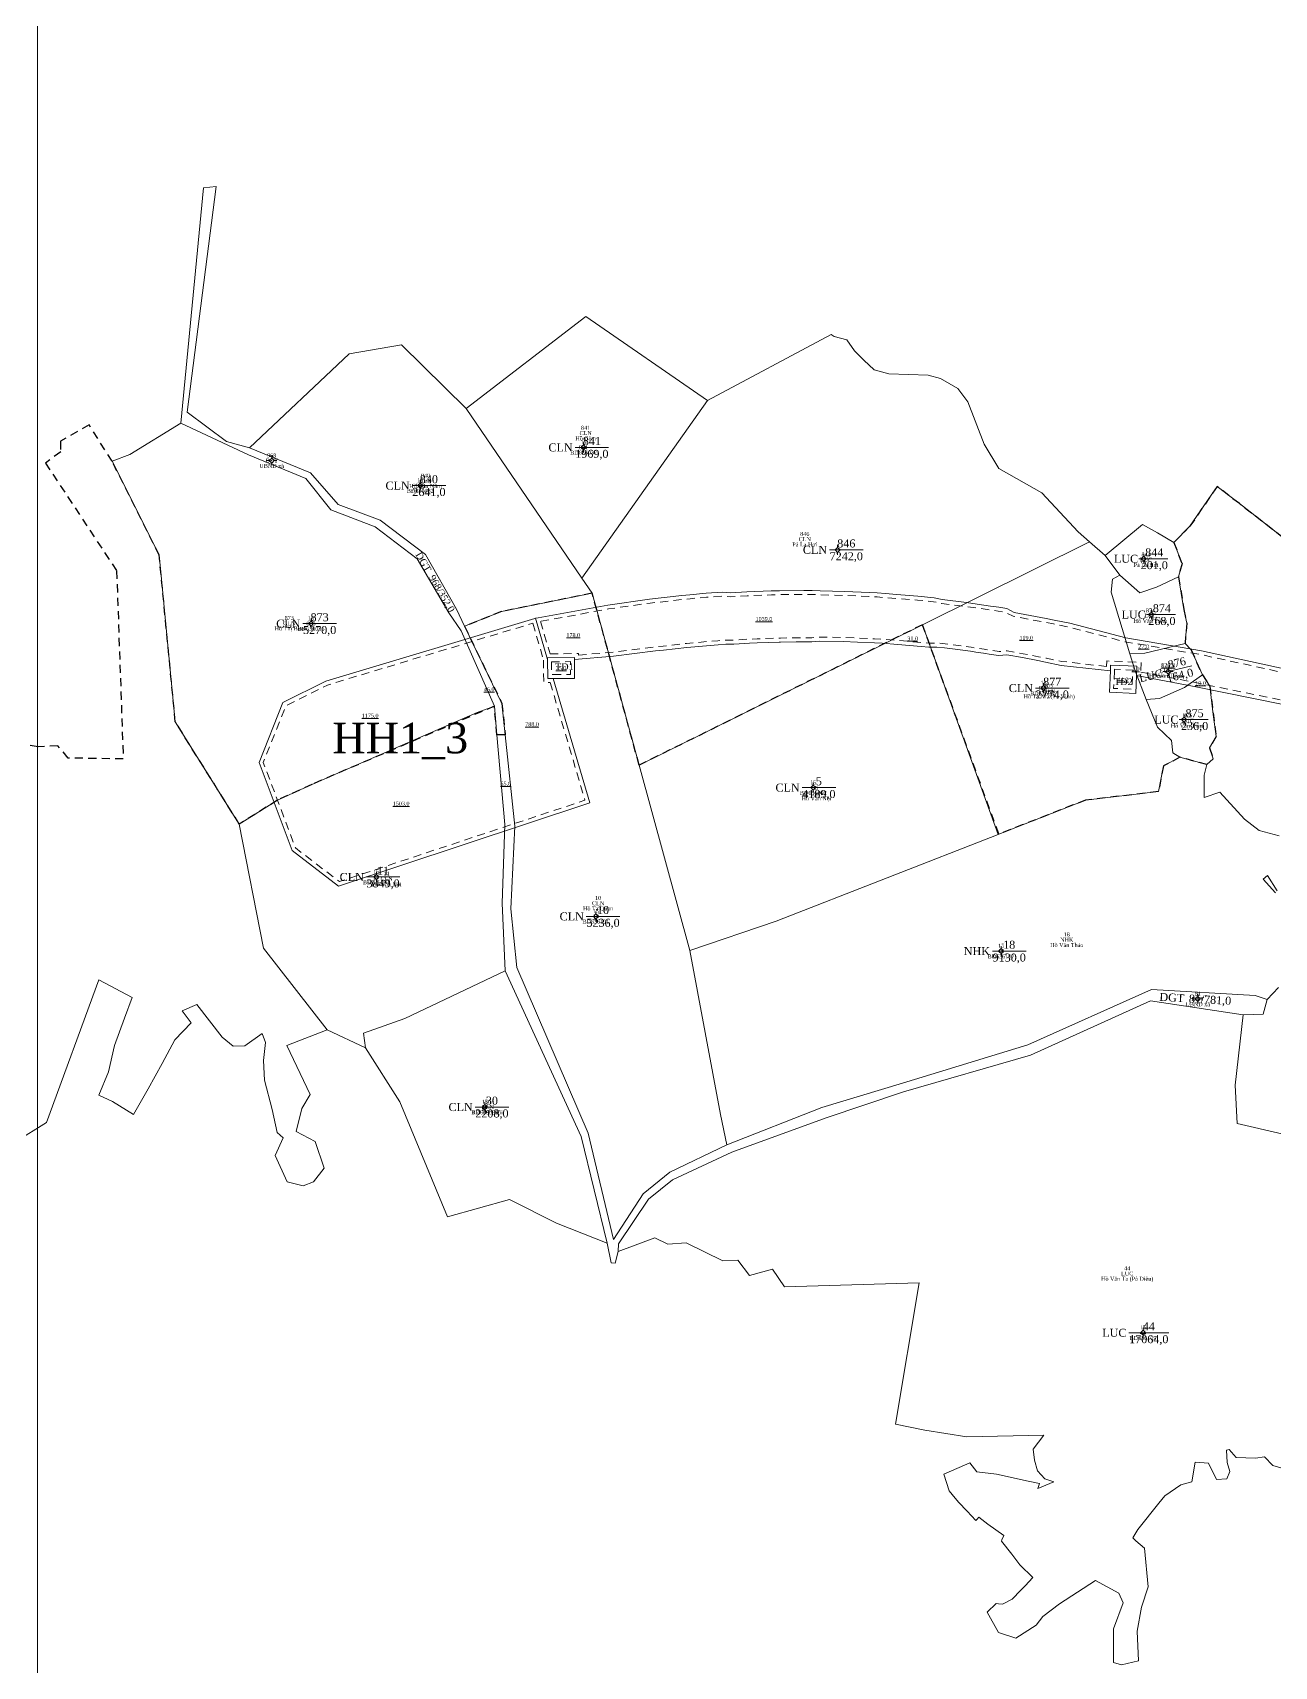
# Model space of a CAD drawing. Header units: metres. Extents: x 542180 to 550635, y 1840441 to 1846931.
# Drawn here: x 547555.3 to 547865.7, y 1840767.2 to 1841175.5 of the extents above; entities that cross this region are included whole.
import ezdxf
from ezdxf.enums import TextEntityAlignment as Align

# ---------------------------------------------------------------- set-up
doc = ezdxf.new("R2010")
doc.units = ezdxf.units.M
doc.header["$MEASUREMENT"] = 0
doc.linetypes.add('DGN Style 2', pattern=[3.355162, 2.013097, -1.342065])
for name, color, linetype, lineweight in [('Level 10', 7, 'Continuous', 0), ('Level 11', 7, 'Continuous', 0), ('Level 13', 7, 'Continuous', 0), ('Level 15', 7, 'Continuous', 0), ('Level 19', 7, 'Continuous', 0), ('Level 2', 7, 'Continuous', 0), ('Level 28', 7, 'Continuous', 0), ('Level 30', 7, 'Continuous', 0), ('Level 34', 7, 'Continuous', 0), ('Level 4', 7, 'Continuous', 0), ('Level 5', 7, 'Continuous', 0), ('Level 6', 7, 'Continuous', 0), ('Level 62', 7, 'Continuous', 0)]:
    doc.layers.add(name, color=color, linetype=linetype, lineweight=lineweight)
doc.styles.add('Style-Times New Roman', font='times.ttf')

# ---------------------------------------------------------------- blocks, each defined once
blk = doc.blocks.new('CENTRD')
at = {"layer": 'Level 11', "linetype": 'Continuous', "lineweight": 0}
h = blk.add_hatch(color=1, dxfattribs=at)
edge = h.paths.add_edge_path()
edge.add_arc((0, 0), 1.5, 0, 360)
at = {"layer": 'Level 11', "color": 1, "linetype": 'Continuous', "lineweight": 0}
for p, q in [((-6.25, 0), (-12.5, 0)), ((0, 6.25), (-6.25, 0)), ((-6.25, 0), (0, -6.25)), ((0, 12.5), (0, 6.25)), ((6.25, 0), (0, 6.25)), ((0, -6.25), (6.25, 0)), ((12.5, 0), (6.25, 0)), ((0, -6.25), (0, -12.5))]:
    blk.add_line(p, q, dxfattribs=at)
blk = doc.blocks.new('N_THUA_258')
at = {"layer": 'Level 13', "color": 1, "linetype": 'Continuous', "lineweight": 0}
blk.add_line((-2.044529, 0), (6.365471, 0), dxfattribs=at)
at = {"layer": 'Level 13', "color": 5, "linetype": 'Continuous', "lineweight": 0, "style": 'Style-Times New Roman'}
blk.add_text('840', height=2, dxfattribs=at).set_placement((2.160471, 1.6), align=Align.MIDDLE_CENTER)
at = {"layer": 'Level 2', "color": 3, "linetype": 'Continuous', "lineweight": 0, "style": 'Style-Times New Roman'}
blk.add_text('CLN', height=2, dxfattribs=at).set_placement((-2.644529, 0), align=Align.MIDDLE_RIGHT)
at = {"layer": 'Level 4', "color": 1, "linetype": 'Continuous', "lineweight": 0, "style": 'Style-Times New Roman'}
blk.add_text('2641,0', height=2, dxfattribs=at).set_placement((2.160471, -1.6), align=Align.MIDDLE_CENTER)
blk = doc.blocks.new('N_THUA_259')
at = {"layer": 'Level 13', "color": 1, "linetype": 'Continuous', "lineweight": 0}
blk.add_line((-2.138268, 0), (6.271732, 0), dxfattribs=at)
at = {"layer": 'Level 13', "color": 5, "linetype": 'Continuous', "lineweight": 0, "style": 'Style-Times New Roman'}
blk.add_text('841', height=2, dxfattribs=at).set_placement((2.066732, 1.6), align=Align.MIDDLE_CENTER)
at = {"layer": 'Level 2', "color": 3, "linetype": 'Continuous', "lineweight": 0, "style": 'Style-Times New Roman'}
blk.add_text('CLN', height=2, dxfattribs=at).set_placement((-2.738268, 0), align=Align.MIDDLE_RIGHT)
at = {"layer": 'Level 4', "color": 1, "linetype": 'Continuous', "lineweight": 0, "style": 'Style-Times New Roman'}
blk.add_text('1969,0', height=2, dxfattribs=at).set_placement((2.066732, -1.6), align=Align.MIDDLE_CENTER)
blk = doc.blocks.new('N_THUA_261')
at = {"layer": 'Level 13', "color": 1, "linetype": 'Continuous', "lineweight": 0}
blk.add_line((-0.81777, 0), (6.03823, 0), dxfattribs=at)
at = {"layer": 'Level 13', "color": 5, "linetype": 'Continuous', "lineweight": 0, "style": 'Style-Times New Roman'}
blk.add_text('844', height=2, dxfattribs=at).set_placement((2.61023, 1.6), align=Align.MIDDLE_CENTER)
at = {"layer": 'Level 2', "color": 3, "linetype": 'Continuous', "lineweight": 0, "style": 'Style-Times New Roman'}
blk.add_text('LUC', height=2, dxfattribs=at).set_placement((-1.41777, 0), align=Align.MIDDLE_RIGHT)
at = {"layer": 'Level 4', "color": 1, "linetype": 'Continuous', "lineweight": 0, "style": 'Style-Times New Roman'}
blk.add_text('201,0', height=2, dxfattribs=at).set_placement((2.61023, -1.6), align=Align.MIDDLE_CENTER)
blk = doc.blocks.new('N_THUA_262')
at = {"layer": 'Level 13', "color": 1, "linetype": 'Continuous', "lineweight": 0}
blk.add_line((-2.042545, 0), (6.367455, 0), dxfattribs=at)
at = {"layer": 'Level 13', "color": 5, "linetype": 'Continuous', "lineweight": 0, "style": 'Style-Times New Roman'}
blk.add_text('846', height=2, dxfattribs=at).set_placement((2.162455, 1.6), align=Align.MIDDLE_CENTER)
at = {"layer": 'Level 2', "color": 3, "linetype": 'Continuous', "lineweight": 0, "style": 'Style-Times New Roman'}
blk.add_text('CLN', height=2, dxfattribs=at).set_placement((-2.642545, 0), align=Align.MIDDLE_RIGHT)
at = {"layer": 'Level 4', "color": 1, "linetype": 'Continuous', "lineweight": 0, "style": 'Style-Times New Roman'}
blk.add_text('7242,0', height=2, dxfattribs=at).set_placement((2.162455, -1.6), align=Align.MIDDLE_CENTER)
blk = doc.blocks.new('N_THUA_263')
at = {"layer": 'Level 13', "color": 1, "linetype": 'Continuous', "lineweight": 0}
blk.add_line((-2.042545, 0), (6.367455, 0), dxfattribs=at)
at = {"layer": 'Level 13', "color": 5, "linetype": 'Continuous', "lineweight": 0, "style": 'Style-Times New Roman'}
blk.add_text('873', height=2, dxfattribs=at).set_placement((2.162455, 1.6), align=Align.MIDDLE_CENTER)
at = {"layer": 'Level 2', "color": 3, "linetype": 'Continuous', "lineweight": 0, "style": 'Style-Times New Roman'}
blk.add_text('CLN', height=2, dxfattribs=at).set_placement((-2.642545, 0), align=Align.MIDDLE_RIGHT)
at = {"layer": 'Level 4', "color": 1, "linetype": 'Continuous', "lineweight": 0, "style": 'Style-Times New Roman'}
blk.add_text('5270,0', height=2, dxfattribs=at).set_placement((2.162455, -1.6), align=Align.MIDDLE_CENTER)
blk = doc.blocks.new('N_THUA_264')
at = {"layer": 'Level 13', "color": 1, "linetype": 'Continuous', "lineweight": 0}
blk.add_line((-0.81777, 0), (6.03823, 0), dxfattribs=at)
at = {"layer": 'Level 13', "color": 5, "linetype": 'Continuous', "lineweight": 0, "style": 'Style-Times New Roman'}
blk.add_text('874', height=2, dxfattribs=at).set_placement((2.61023, 1.6), align=Align.MIDDLE_CENTER)
at = {"layer": 'Level 2', "color": 3, "linetype": 'Continuous', "lineweight": 0, "style": 'Style-Times New Roman'}
blk.add_text('LUC', height=2, dxfattribs=at).set_placement((-1.41777, 0), align=Align.MIDDLE_RIGHT)
at = {"layer": 'Level 4', "color": 1, "linetype": 'Continuous', "lineweight": 0, "style": 'Style-Times New Roman'}
blk.add_text('268,0', height=2, dxfattribs=at).set_placement((2.61023, -1.6), align=Align.MIDDLE_CENTER)
blk = doc.blocks.new('N_THUA_265')
at = {"layer": 'Level 13', "color": 1, "linetype": 'Continuous', "lineweight": 0}
blk.add_line((-0.811823, 0), (6.044177, 0), dxfattribs=at)
at = {"layer": 'Level 13', "color": 5, "linetype": 'Continuous', "lineweight": 0, "style": 'Style-Times New Roman'}
blk.add_text('875', height=2, dxfattribs=at).set_placement((2.616177, 1.6), align=Align.MIDDLE_CENTER)
at = {"layer": 'Level 2', "color": 3, "linetype": 'Continuous', "lineweight": 0, "style": 'Style-Times New Roman'}
blk.add_text('LUC', height=2, dxfattribs=at).set_placement((-1.411823, 0), align=Align.MIDDLE_RIGHT)
at = {"layer": 'Level 4', "color": 1, "linetype": 'Continuous', "lineweight": 0, "style": 'Style-Times New Roman'}
blk.add_text('236,0', height=2, dxfattribs=at).set_placement((2.616177, -1.6), align=Align.MIDDLE_CENTER)
blk = doc.blocks.new('N_THUA_266')
at = {"layer": 'Level 13', "color": 1, "linetype": 'Continuous', "lineweight": 0}
blk.add_line((-0.792938, -0.191725), (5.871031, 1.419563), dxfattribs=at)
at = {"layer": 'Level 13', "color": 5, "linetype": 'Continuous', "lineweight": 0, "style": 'Style-Times New Roman'}
blk.add_text('876', height=2, rotation=13.592724, dxfattribs=at).set_placement((2.163017, 2.169104), align=Align.MIDDLE_CENTER)
at = {"layer": 'Level 2', "color": 3, "linetype": 'Continuous', "lineweight": 0, "style": 'Style-Times New Roman'}
blk.add_text('LUC', height=2, rotation=13.592724, dxfattribs=at).set_placement((-1.376132, -0.332736), align=Align.MIDDLE_RIGHT)
at = {"layer": 'Level 4', "color": 1, "linetype": 'Continuous', "lineweight": 0, "style": 'Style-Times New Roman'}
blk.add_text('164,0', height=2, rotation=13.592724, dxfattribs=at).set_placement((2.915077, -0.941267), align=Align.MIDDLE_CENTER)
blk = doc.blocks.new('N_THUA_267')
at = {"layer": 'Level 13', "color": 1, "linetype": 'Continuous', "lineweight": 0}
blk.add_line((-2.042545, 0), (6.367455, 0), dxfattribs=at)
at = {"layer": 'Level 13', "color": 5, "linetype": 'Continuous', "lineweight": 0, "style": 'Style-Times New Roman'}
blk.add_text('877', height=2, dxfattribs=at).set_placement((2.162455, 1.6), align=Align.MIDDLE_CENTER)
at = {"layer": 'Level 2', "color": 3, "linetype": 'Continuous', "lineweight": 0, "style": 'Style-Times New Roman'}
blk.add_text('CLN', height=2, dxfattribs=at).set_placement((-2.642545, 0), align=Align.MIDDLE_RIGHT)
at = {"layer": 'Level 4', "color": 1, "linetype": 'Continuous', "lineweight": 0, "style": 'Style-Times New Roman'}
blk.add_text('2774,0', height=2, dxfattribs=at).set_placement((2.162455, -1.6), align=Align.MIDDLE_CENTER)
blk = doc.blocks.new('N_THUA_274')
at = {"layer": 'Level 13', "color": 5, "linetype": 'Continuous', "lineweight": 0, "style": 'Style-Times New Roman'}
blk.add_text('968', height=1.7, rotation=300.417261, dxfattribs=at).set_placement((0.770326, -1.312083), align=Align.MIDDLE_RIGHT)
at = {"layer": 'Level 13', "color": 1, "linetype": 'Continuous', "lineweight": 0, "style": 'Style-Times New Roman'}
blk.add_text('/', height=1.7, rotation=300.417261, dxfattribs=at).set_placement((0.937909, -1.597524), align=Align.MIDDLE_CENTER)
at = {"layer": 'Level 2', "color": 3, "linetype": 'Continuous', "lineweight": 0, "style": 'Style-Times New Roman'}
blk.add_text('DGT ', height=1.7, rotation=300.417261, dxfattribs=at).set_placement((-1.540636, 2.624139), align=Align.MIDDLE_RIGHT)
at = {"layer": 'Level 4', "color": 1, "linetype": 'Continuous', "lineweight": 0, "style": 'Style-Times New Roman'}
blk.add_text('352,0', height=1.7, rotation=300.417261, dxfattribs=at).set_placement((1.105492, -1.882966), align=Align.MIDDLE_LEFT)
blk = doc.blocks.new('N_THUA_321')
at = {"layer": 'Level 13', "color": 1, "linetype": 'Continuous', "lineweight": 0}
blk.add_line((-2.808082, 0), (5.601918, 0), dxfattribs=at)
at = {"layer": 'Level 13', "color": 5, "linetype": 'Continuous', "lineweight": 0, "style": 'Style-Times New Roman'}
blk.add_text('5', height=2, dxfattribs=at).set_placement((1.396918, 1.6), align=Align.MIDDLE_CENTER)
at = {"layer": 'Level 2', "color": 3, "linetype": 'Continuous', "lineweight": 0, "style": 'Style-Times New Roman'}
blk.add_text('CLN', height=2, dxfattribs=at).set_placement((-3.408082, 0), align=Align.MIDDLE_RIGHT)
at = {"layer": 'Level 4', "color": 1, "linetype": 'Continuous', "lineweight": 0, "style": 'Style-Times New Roman'}
blk.add_text('4189,0', height=2, dxfattribs=at).set_placement((1.396918, -1.6), align=Align.MIDDLE_CENTER)
blk = doc.blocks.new('N_THUA_322')
at = {"layer": 'Level 13', "color": 1, "linetype": 'Continuous', "lineweight": 0}
blk.add_line((-2.429253, 0), (5.980747, 0), dxfattribs=at)
at = {"layer": 'Level 13', "color": 5, "linetype": 'Continuous', "lineweight": 0, "style": 'Style-Times New Roman'}
blk.add_text('10', height=2, dxfattribs=at).set_placement((1.775747, 1.6), align=Align.MIDDLE_CENTER)
at = {"layer": 'Level 2', "color": 3, "linetype": 'Continuous', "lineweight": 0, "style": 'Style-Times New Roman'}
blk.add_text('CLN', height=2, dxfattribs=at).set_placement((-3.029253, 0), align=Align.MIDDLE_RIGHT)
at = {"layer": 'Level 4', "color": 1, "linetype": 'Continuous', "lineweight": 0, "style": 'Style-Times New Roman'}
blk.add_text('5236,0', height=2, dxfattribs=at).set_placement((1.775747, -1.6), align=Align.MIDDLE_CENTER)
blk = doc.blocks.new('N_THUA_323')
at = {"layer": 'Level 13', "color": 1, "linetype": 'Continuous', "lineweight": 0}
blk.add_line((-2.523386, 0), (5.886614, 0), dxfattribs=at)
at = {"layer": 'Level 13', "color": 5, "linetype": 'Continuous', "lineweight": 0, "style": 'Style-Times New Roman'}
blk.add_text('11', height=2, dxfattribs=at).set_placement((1.681614, 1.6), align=Align.MIDDLE_CENTER)
at = {"layer": 'Level 2', "color": 3, "linetype": 'Continuous', "lineweight": 0, "style": 'Style-Times New Roman'}
blk.add_text('CLN', height=2, dxfattribs=at).set_placement((-3.123386, 0), align=Align.MIDDLE_RIGHT)
at = {"layer": 'Level 4', "color": 1, "linetype": 'Continuous', "lineweight": 0, "style": 'Style-Times New Roman'}
blk.add_text('3849,0', height=2, dxfattribs=at).set_placement((1.681614, -1.6), align=Align.MIDDLE_CENTER)
blk = doc.blocks.new('N_THUA_324')
at = {"layer": 'Level 13', "color": 1, "linetype": 'Continuous', "lineweight": 0}
blk.add_line((-2.162567, 0), (6.247433, 0), dxfattribs=at)
at = {"layer": 'Level 13', "color": 5, "linetype": 'Continuous', "lineweight": 0, "style": 'Style-Times New Roman'}
blk.add_text('18', height=2, dxfattribs=at).set_placement((2.042433, 1.6), align=Align.MIDDLE_CENTER)
at = {"layer": 'Level 2', "color": 3, "linetype": 'Continuous', "lineweight": 0, "style": 'Style-Times New Roman'}
blk.add_text('NHK', height=2, dxfattribs=at).set_placement((-2.762567, 0), align=Align.MIDDLE_RIGHT)
at = {"layer": 'Level 4', "color": 1, "linetype": 'Continuous', "lineweight": 0, "style": 'Style-Times New Roman'}
blk.add_text('9130,0', height=2, dxfattribs=at).set_placement((2.042433, -1.6), align=Align.MIDDLE_CENTER)
blk = doc.blocks.new('N_THUA_327')
at = {"layer": 'Level 13', "color": 1, "linetype": 'Continuous', "lineweight": 0}
blk.add_line((-2.429253, 0), (5.980747, 0), dxfattribs=at)
at = {"layer": 'Level 13', "color": 5, "linetype": 'Continuous', "lineweight": 0, "style": 'Style-Times New Roman'}
blk.add_text('30', height=2, dxfattribs=at).set_placement((1.775747, 1.6), align=Align.MIDDLE_CENTER)
at = {"layer": 'Level 2', "color": 3, "linetype": 'Continuous', "lineweight": 0, "style": 'Style-Times New Roman'}
blk.add_text('CLN', height=2, dxfattribs=at).set_placement((-3.029253, 0), align=Align.MIDDLE_RIGHT)
at = {"layer": 'Level 4', "color": 1, "linetype": 'Continuous', "lineweight": 0, "style": 'Style-Times New Roman'}
blk.add_text('2208,0', height=2, dxfattribs=at).set_placement((1.775747, -1.6), align=Align.MIDDLE_CENTER)
blk = doc.blocks.new('N_THUA_328')
at = {"layer": 'Level 13', "color": 1, "linetype": 'Continuous', "lineweight": 0}
blk.add_line((-3.538984, 0), (6.423016, 0), dxfattribs=at)
at = {"layer": 'Level 13', "color": 5, "linetype": 'Continuous', "lineweight": 0, "style": 'Style-Times New Roman'}
blk.add_text('44', height=2, dxfattribs=at).set_placement((1.442016, 1.6), align=Align.MIDDLE_CENTER)
at = {"layer": 'Level 2', "color": 3, "linetype": 'Continuous', "lineweight": 0, "style": 'Style-Times New Roman'}
blk.add_text('LUC', height=2, dxfattribs=at).set_placement((-4.138984, 0), align=Align.MIDDLE_RIGHT)
at = {"layer": 'Level 4', "color": 1, "linetype": 'Continuous', "lineweight": 0, "style": 'Style-Times New Roman'}
blk.add_text('17064,0', height=2, dxfattribs=at).set_placement((1.442016, -1.6), align=Align.MIDDLE_CENTER)
blk = doc.blocks.new('N_THUA_331')
at = {"layer": 'Level 13', "color": 5, "linetype": 'Continuous', "lineweight": 0, "style": 'Style-Times New Roman'}
blk.add_text('81', height=2, rotation=356.756561, dxfattribs=at).set_placement((0.81619, -0.046253), align=Align.MIDDLE_RIGHT)
at = {"layer": 'Level 13', "color": 1, "linetype": 'Continuous', "lineweight": 0, "style": 'Style-Times New Roman'}
blk.add_text('/', height=2, rotation=356.756561, dxfattribs=at).set_placement((1.204567, -0.068262), align=Align.MIDDLE_CENTER)
at = {"layer": 'Level 2', "color": 3, "linetype": 'Continuous', "lineweight": 0, "style": 'Style-Times New Roman'}
blk.add_text('DGT ', height=2, rotation=356.756561, dxfattribs=at).set_placement((-2.60364, 0.147546), align=Align.MIDDLE_RIGHT)
at = {"layer": 'Level 4', "color": 1, "linetype": 'Continuous', "lineweight": 0, "style": 'Style-Times New Roman'}
blk.add_text('781,0', height=2, rotation=356.756561, dxfattribs=at).set_placement((1.592944, -0.090271), align=Align.MIDDLE_LEFT)

msp = doc.modelspace()

# ---------------------------------------------------------------- linework, layer by layer
at = {"layer": 'Level 10', "color": 7, "lineweight": 0}
for p, q in [((547663.68, 1841081.54), (547692.59, 1841039.15)), ((547692.59, 1841039.15), (547723.95, 1841083.55)), ((547777.69, 1841027.52), (547819.47, 1841048.25)), ((547819.47, 1841048.25), (547823.36, 1841044.8)), ((547823.36, 1841044.8), (547827.06, 1841039.89)), ((547692.59, 1841039.15), (547695.15, 1841035.39)), ((547695.15, 1841035.39), (547706.88, 1840992.4)), ((547706.88, 1840992.4), (547777.69, 1841027.52)), ((547777.69, 1841027.52), (547796.63, 1840975.13)), ((547670.69, 1841007.16), (547671.31, 1841000)), ((547842.06, 1840994.38), (547848.79, 1840992.6)), ((547706.88, 1840992.4), (547719.52, 1840946.07)), ((547628.89, 1840926.25), (547638.52, 1840921.78))]:
    msp.add_line(p, q, dxfattribs=at)
at = {"layer": 'Level 10', "color": 7, "lineweight": 0, "flags": 128}
for points in [[(547592.31, 1841077.93), (547598, 1841136.72), (547601.19, 1841137.06), (547593.88, 1841080.69), (547603.7, 1841073.3), (547609.48, 1841071.75)], [(547663.68, 1841081.54), (547693.53, 1841104.53), (547723.95, 1841083.55)], [(547609.48, 1841071.75), (547634.43, 1841095.2), (547647.49, 1841097.45), (547663.68, 1841081.54)], [(547723.95, 1841083.55), (547754.92, 1841100.07), (547755.65, 1841099.56), (547758.82, 1841098.76), (547760.75, 1841096.01), (547763.07, 1841093.65), (547765.59, 1841091.22), (547769.27, 1841090.24), (547779.12, 1841089.89), (547782.18, 1841089.04), (547786.57, 1841086.56), (547789.04, 1841083.21), (547793.14, 1841072.63), (547796.75, 1841066.6), (547807.58, 1841060.47), (547816.63, 1841050.76), (547819.47, 1841048.25)], [(547592.31, 1841077.93), (547579.58, 1841070.11), (547575.13, 1841068.39), (547586.91, 1841044.95), (547590.94, 1841003.24), (547606.94, 1840977.68)], [(547592.31, 1841077.93), (547609.26, 1841069.96), (547623.59, 1841064.03), (547629.84, 1841056.2), (547640.93, 1841051.96), (547651.36, 1841043.97), (547659.28, 1841030.48), (547662.39, 1841026.02), (547670.69, 1841007.16)], [(547609.48, 1841071.75), (547624.76, 1841065.49), (547631.61, 1841057.56), (547642.12, 1841053.69), (547653.48, 1841045.06), (547661.23, 1841031.38), (547663.24, 1841027.13)], [(547840.51, 1841048.08), (547844.53, 1841052.12), (547851.38, 1841062.07), (547856.91, 1841057.78), (547891.67, 1841030.7), (547893.45, 1841029.41)], [(547823.36, 1841044.8), (547832.72, 1841052.55), (547836.42, 1841050.45), (547840.51, 1841048.08)], [(547841.72, 1841039.5), (547842.58, 1841042.79), (547840.51, 1841048.08)], [(547827.06, 1841039.89), (547825.21, 1841038.93), (547824.88, 1841035.68), (547829.5, 1841020.24)], [(547827.06, 1841039.89), (547832.06, 1841035.47), (547836.22, 1841036.87), (547841.72, 1841039.5)], [(547843.33, 1841022.83), (547843.78, 1841027.94), (547843.06, 1841031.29), (547841.72, 1841039.5)], [(547663.24, 1841027.13), (547672.47, 1841030.8), (547695.15, 1841035.39)], [(547663.24, 1841027.13), (547672.59, 1841007.84), (547673.42, 1841000)], [(547829.5, 1841020.24), (547833.28, 1841020.4), (547843.33, 1841022.83)], [(547829.5, 1841020.24), (547830.91, 1841015.98), (547833.62, 1841008.82)], [(547843.33, 1841022.83), (547844.85, 1841021.25), (547847.66, 1841015.01)], [(547833.62, 1841008.82), (547836.96, 1841009.11), (547843.19, 1841011.82), (547847.66, 1841015.01)], [(547847.66, 1841015.01), (547849.5, 1841012.13), (547850.36, 1841005.06), (547851.12, 1840999.62), (547849.49, 1840996.78), (547850.34, 1840993.99), (547848.79, 1840992.6)], [(547606.94, 1840977.68), (547616.5, 1840983.7), (547625.05, 1840987.6), (547666.4, 1841005.55), (547670.69, 1841007.16)], [(547833.62, 1841008.82), (547836.47, 1841001.92), (547839.99, 1840998.58), (547840.28, 1840995.5), (547842.06, 1840994.38)], [(547671.31, 1841000), (547671.32, 1841000), (547673.42, 1841000)], [(547671.31, 1841000), (547673.27, 1840977.6), (547672.64, 1840957.93), (547673.38, 1840941.03)], [(547673.42, 1841000), (547675.84, 1840977.17), (547674.78, 1840956.49), (547676.3, 1840941.88), (547694.12, 1840900.47), (547700.49, 1840873.85), (547707.91, 1840885.28), (547714.59, 1840890.7), (547728.82, 1840897.5)], [(547796.63, 1840975.13), (547796.78, 1840975.19), (547818.47, 1840983.69), (547836.68, 1840985.8), (547837.97, 1840992.22), (547842.06, 1840994.38)], [(547866.89, 1840974.78), (547861.9, 1840976.05), (547858.18, 1840978.93), (547852.05, 1840985.69), (547848.11, 1840984.35), (547848.15, 1840989.94), (547848.79, 1840992.6)], [(547606.94, 1840977.68), (547613.01, 1840946.67), (547628.89, 1840926.25)], [(547719.52, 1840946.07), (547741.13, 1840953.39), (547796.63, 1840975.13)], [(547865.96, 1840960.49), (547862.87, 1840963.92), (547863.95, 1840964.82), (547866.34, 1840960.98)], [(547719.52, 1840946.07), (547727.19, 1840905.15), (547728.82, 1840897.5)], [(547535.45, 1840888.64), (547558.75, 1840903.12), (547571.81, 1840938.8), (547580.16, 1840934.37), (547578.22, 1840929.2), (547575.71, 1840922.34), (547574.27, 1840915.77), (547571.82, 1840909.95), (547575.2, 1840908.35), (547580.51, 1840905.15), (547584.16, 1840911.5), (547587.65, 1840917.85), (547590.81, 1840923.79), (547594.87, 1840928.05), (547592.65, 1840931.04), (547596.28, 1840932.57), (547602.63, 1840924.44), (547605.38, 1840922.21), (547608.29, 1840922.29), (547612.62, 1840925.35), (547613.5, 1840923.07), (547612.97, 1840918.59), (547613.24, 1840913.7), (547615.16, 1840906.33), (547616.44, 1840900.61), (547617.9, 1840899.29), (547615.88, 1840894.86), (547618.9, 1840888.31), (547622.9, 1840887.28), (547625.47, 1840888.29), (547628.18, 1840891.72), (547625.86, 1840898.38), (547621.19, 1840900.83), (547622.53, 1840906.62), (547624.62, 1840910.07), (547618.83, 1840922.39), (547628.89, 1840926.25)], [(547638.52, 1840921.78), (547637.96, 1840925.42), (547648.35, 1840929.14), (547673.38, 1840941.03)], [(547673.38, 1840941.03), (547692.35, 1840899.65), (547698.92, 1840872.91)], [(547701.64, 1840870.89), (547701.72, 1840872.82), (547709.25, 1840883.92), (547715.23, 1840888.81), (547730.07, 1840895.73), (547753.64, 1840904.3), (547772.94, 1840910.78), (547804.73, 1840919.96), (547834.72, 1840933.52), (547857.87, 1840930)], [(547728.82, 1840897.5), (547752.55, 1840906.86), (547772.68, 1840912.96), (547804.06, 1840922.56), (547834.95, 1840936.36), (547860.89, 1840934.89), (547863.85, 1840933.81)], [(547857.87, 1840930), (547862.88, 1840930.22), (547863.85, 1840933.81)], [(547863.85, 1840933.81), (547866.73, 1840936.87)], [(547867.56, 1840900.29), (547856.38, 1840902.88), (547855.86, 1840912.45), (547857.87, 1840930)], [(547638.52, 1840921.78), (547647.08, 1840908.29), (547658.98, 1840879.54), (547674.47, 1840883.89), (547686.25, 1840877.91), (547698.92, 1840872.91)], [(547698.92, 1840872.91), (547699.89, 1840868.01), (547700.91, 1840867.97), (547701.64, 1840870.89)], [(547701.64, 1840870.89), (547710.79, 1840874.32), (547714.09, 1840872.7), (547718.67, 1840873.05), (547727.81, 1840868.5), (547731.51, 1840868.73), (547734.46, 1840864.87), (547740.2, 1840866.45), (547743.24, 1840862.07), (547776.9, 1840863.03), (547770.99, 1840827.73), (547778.3, 1840826.18), (547788.83, 1840824.53), (547808.08, 1840824.95), (547805.39, 1840821.46), (547805.68, 1840818.68), (547806.48, 1840816.06), (547808.29, 1840814.04), (547810.56, 1840813.31), (547806.5, 1840811.61), (547806.94, 1840812.91), (547804.14, 1840813.5), (547796.22, 1840815.21), (547791.26, 1840815.78), (547789.51, 1840818.02), (547783.6402, 1840815.4315), (547783.07, 1840815.18), (547784.34, 1840811.07), (547785.1421, 1840810.1148), (547786.75, 1840808.2), (547788.8994, 1840805.936), (547791.06, 1840803.66), (547791.3526, 1840803.9729), (547791.78, 1840804.43), (547794.02, 1840802.72), (547798.01, 1840799.9), (547797.5733, 1840798.7968), (547797.44, 1840798.46), (547800.0085, 1840795.1996), (547802.08, 1840792.57), (547805.31, 1840789.38), (547803.3547, 1840787.3385), (547802.2851, 1840786.2219), (547800.09, 1840783.93), (547797.69, 1840782.76), (547796.7229, 1840782.8339), (547796.12, 1840782.88), (547793.85, 1840780.7), (547796.68, 1840775.65), (547801.04, 1840774.24), (547806.12, 1840777.48), (547807.78, 1840779.6), (547811.97, 1840782.8), (547820.98, 1840788.67), (547826.82, 1840785.47), (547827.87, 1840783.06), (547825.48, 1840776.59), (547825.4422, 1840768.1194), (547827.45, 1840767.58), (547831.72, 1840768.52), (547831.33, 1840775.98), (547832.44, 1840781.95), (547834.09, 1840787.07), (547833.2, 1840796.7), (547831.01, 1840798.55), (547830.29, 1840799.3), (547831.54, 1840801.4), (547836.76, 1840807.93), (547838.29, 1840809.79), (547842.32, 1840812.57), (547845.06, 1840813.27), (547845.87, 1840818.24), (547849.21, 1840818), (547851.17, 1840813.85), (547853.75, 1840814.01), (547854.51, 1840815.88), (547853.87, 1840818.14), (547853.67, 1840821.19), (547854.36, 1840821.41), (547856.12, 1840819.38), (547860.97, 1840819.25), (547863.21, 1840819.53), (547865.32, 1840817.4), (547870.21, 1840815.96)]]:
    msp.add_lwpolyline(points, dxfattribs=at)
at = {"layer": 'Level 30', "color": 5, "linetype": 'Continuous', "lineweight": 0}
msp.add_line((547680.9581, 1841029.1309), (547684.0003, 1841018.8277), dxfattribs=at)
at = {"layer": 'Level 30', "color": 5, "linetype": 'Continuous', "lineweight": 0, "flags": 128}
for points in [[(547680.9581, 1841029.1309), (547681.6149, 1841029.2516), (547699.037, 1841032.4523), (547709.4906, 1841033.9108), (547717.515, 1841034.8083), (547719.5462, 1841035.0096), (547723.6125, 1841035.3714), (547727.6833, 1841035.679), (547729.7384, 1841035.5178), (547733.8106, 1841035.7437), (547739.9236, 1841035.9808), (547741.5808, 1841036.024), (547741.9622, 1841036.0326), (547748.0793, 1841036.1066), (547750.1185, 1841036.104), (547752.1564, 1841035.9751), (547758.2704, 1841035.8452), (547764.3805, 1841035.593), (547766.4159, 1841035.4819), (547768.4471, 1841035.3024), (547771.2346, 1841035.1093), (547776.5746, 1841034.6679), (547780.6312, 1841034.2694), (547782.6298, 1841033.8016), (547788.6942, 1841033.0627), (547791.3608, 1841032.6988), (547794.7426, 1841032.2027), (547796.7547, 1841031.8892), (547798.7647, 1841031.5622), (547800.6621, 1841030.583), (547804.6622, 1841029.8637), (547808.6523, 1841029.0912), (547810.628, 1841028.6898), (547814.5473, 1841027.8903), (547828.5442, 1841024.236), (547847.4792, 1841021.0323), (547870.0523, 1841016.0985)], [(547685.4027, 1841014.0784), (547694.5762, 1840983.0101), (547631.7723, 1840962.1979), (547620.1516, 1840971.0984), (547611.87, 1840993.1156), (547617.853, 1841008.0449), (547628.6007, 1841013.3857), (547680.8201, 1841029.0894), (547680.9581, 1841029.1309)], [(547690.7002, 1841018.8546), (547700.5056, 1841019.6414), (547710.9749, 1841020.9624), (547712.962, 1841021.1902), (547718.8432, 1841021.843), (547720.788, 1841022.0357), (547726.6294, 1841022.5359), (547728.5786, 1841022.6767), (547730.5358, 1841022.6915), (547734.4369, 1841022.9079), (547736.3884, 1841022.9966), (547741.8807, 1841023.1764), (547742.246, 1841023.1847), (547746.1526, 1841023.2449), (547748.1061, 1841023.2555), (547750.0597, 1841023.2531), (547752.0155, 1841023.442), (547757.8788, 1841023.3174), (547761.4852, 1841023.1825), (547765.6905, 1841022.9689), (547767.6434, 1841022.8749), (547771.5437, 1841022.5965), (547777.3862, 1841022.0816), (547779.3312, 1841021.884), (547781.306, 1841021.951), (547783.2501, 1841021.7273), (547785.1927, 1841021.4906), (547789.0729, 1841020.9784), (547789.6961, 1841020.8913), (547791.0104, 1841020.7029), (547792.9459, 1841020.4146), (547794.8796, 1841020.1132), (547796.8111, 1841019.7991), (547798.8306, 1841019.9923), (547802.6896, 1841019.2984), (547806.539, 1841018.5531), (547808.4796, 1841018.1589), (547812.3989, 1841017.3594), (547824.6705, 1841015.9618)], [(547684.0003, 1841018.8277), (547683.9987, 1841019.2734), (547690.6986, 1841019.2974), (547690.7002, 1841018.8546)], [(547685.4027, 1841014.0784), (547690.7172, 1841014.0974), (547690.7002, 1841018.8546)], [(547684.0003, 1841018.8277), (547684.0173, 1841014.0734), (547685.4027, 1841014.0784)], [(547824.6705, 1841015.9618), (547824.4469, 1841010.6437), (547831.041, 1841010.3665), (547831.2304, 1841014.8714)], [(547824.6705, 1841015.9618), (547824.7325, 1841017.4377), (547831.3266, 1841017.1605), (547831.2304, 1841014.8714)], [(547831.2304, 1841014.8714), (547845.6587, 1841012.1085), (547868.2913, 1841007.4664)]]:
    msp.add_lwpolyline(points, dxfattribs=at)
at = {"layer": 'Level 34', "color": 2, "linetype": 'DGN Style 2', "lineweight": 30}
for p, q in [((547569.39, 1841077.47), (547562.26, 1841073.37)), ((547575.13, 1841068.39), (547569.39, 1841077.47)), ((547562.26, 1841073.37), (547562.29, 1841070.76)), ((547562.29, 1841070.76), (547558.49, 1841067.94)), ((547558.49, 1841067.94), (547576.28, 1841040.98)), ((547586.91, 1841044.95), (547575.13, 1841068.39)), ((547851.38, 1841062.07), (547844.53, 1841052.12)), ((547856.91, 1841057.78), (547851.38, 1841062.07)), ((547891.67, 1841030.7), (547856.91, 1841057.78)), ((547844.53, 1841052.12), (547840.51, 1841048.08)), ((547840.51, 1841048.08), (547842.58, 1841042.79)), ((547590.94, 1841003.24), (547586.91, 1841044.95)), ((547576.28, 1841040.98), (547577.92, 1840993.98)), ((547842.58, 1841042.79), (547841.72, 1841039.5)), ((547841.72, 1841039.5), (547843.06, 1841031.29)), ((547695.15, 1841035.39), (547672.47, 1841030.8)), ((547706.88, 1840992.4), (547695.15, 1841035.39)), ((547843.06, 1841031.29), (547843.78, 1841027.94)), ((547672.47, 1841030.8), (547663.24, 1841027.13)), ((547663.24, 1841027.13), (547672.59, 1841007.84)), ((547777.69, 1841027.52), (547706.88, 1840992.4)), ((547796.78, 1840975.19), (547777.69, 1841027.52)), ((547843.78, 1841027.94), (547843.33, 1841022.83)), ((547843.33, 1841022.83), (547844.85, 1841021.25)), ((547844.85, 1841021.25), (547847.66, 1841015.01)), ((547847.66, 1841015.01), (547849.5, 1841012.13)), ((547849.5, 1841012.13), (547851.12, 1840999.62)), ((547670.69, 1841007.16), (547625.05, 1840987.6)), ((547671.32, 1841000), (547670.69, 1841007.16)), ((547672.59, 1841007.84), (547673.42, 1841000)), ((547606.94, 1840977.68), (547590.94, 1841003.24)), ((547673.42, 1841000), (547671.32, 1841000)), ((547851.12, 1840999.62), (547849.49, 1840996.78)), ((547556.62, 1840996.99), (547549.03, 1840998.42)), ((547561.58, 1840997.28), (547556.62, 1840996.99)), ((547564.18, 1840994.19), (547561.58, 1840997.28)), ((547842.06, 1840994.38), (547837.97, 1840992.22)), ((547848.79, 1840992.6), (547842.06, 1840994.38)), ((547849.49, 1840996.78), (547850.34, 1840993.99)), ((547577.92, 1840993.98), (547564.18, 1840994.19)), ((547837.97, 1840992.22), (547836.68, 1840985.8)), ((547850.34, 1840993.99), (547848.79, 1840992.6)), ((547625.05, 1840987.6), (547616.5, 1840983.7)), ((547616.5, 1840983.7), (547606.94, 1840977.68)), ((547818.47, 1840983.69), (547796.78, 1840975.19)), ((547836.68, 1840985.8), (547818.47, 1840983.69))]:
    msp.add_line(p, q, dxfattribs=at)
at = {"layer": 'Level 6', "color": 2, "linetype": 'DGN Style 2', "lineweight": 0}
for p, q in [((547680.283638, 1841027.883833), (547683.000817, 1841018.681401)), ((547682.231883, 1841028.348213), (547684.615458, 1841020.275616))]:
    msp.add_line(p, q, dxfattribs=at)
at = {"layer": 'Level 6', "color": 2, "linetype": 'DGN Style 2', "lineweight": 0, "flags": 128}
for points in [[(548136.430672, 1841127.043714), (548135.044509, 1841126.020276), (548129.758196, 1841123.373342), (548128.0869, 1841122.349705), (548126.363238, 1841121.29066), (548124.602678, 1841120.167877), (548122.963195, 1841119.010723), (548121.489098, 1841117.515577), (548119.454002, 1841115.855244), (548118.51612, 1841114.61756), (548117.412801, 1841113.653616), (548116.869786, 1841113.169547), (548115.448985, 1841111.868007), (548114.436391, 1841109.952133), (548113.233354, 1841108.625682), (548111.597282, 1841106.783248), (548104.513139, 1841100.502749), (548089.632314, 1841086.322827), (548077.984833, 1841073.56735), (548065.708936, 1841060.557819), (548047.118313, 1841042.153353), (548034.358259, 1841029.052274), (548020.372169, 1841015.570828), (548019.766488, 1841014.962593), (548018.118361, 1841013.674951), (548016.490457, 1841012.473448), (548015.699041, 1841011.855145), (548014.9458, 1841011.29124), (548013.429461, 1841010.21524), (548011.93858, 1841009.231648), (548010.518904, 1841008.065799), (548008.905444, 1841007.164657), (548007.480391, 1841006.145435), (548005.961856, 1841005.134063), (548004.410397, 1841004.17381), (548002.827874, 1841003.265917), (548001.215931, 1841002.411205), (547999.44544, 1841001.546749), (547997.568712, 1841001.297062), (547996.030079, 1841000.668959), (547994.335306, 1841000.042295), (547992.620699, 1840999.472389), (547990.888016, 1840998.95993), (547989.139124, 1840998.50554), (547987.263235, 1840998.0844), (547985.416803, 1840998.162527), (547983.75883, 1840997.904807), (547981.97885, 1840997.688588), (547980.192625, 1840997.531772), (547978.402115, 1840997.434665), (547976.609406, 1840997.39727), (547974.773049, 1840997.420124), (547972.995241, 1840997.656752), (547969.555115, 1840997.904376), (547967.798185, 1840997.912966), (547965.972564, 1840997.962525), (547961.911872, 1840998.269883), (547946.28157, 1841001.150561), (547927.658019, 1841004.180328), (547920.343102, 1841005.050001), (547911.407093, 1841006.592851), (547869.845035, 1841015.120194), (547847.288916, 1841020.050283), (547828.334078, 1841023.257339), (547814.320891, 1841026.915891), (547810.428512, 1841027.7099), (547808.457708, 1841028.110305), (547804.478664, 1841028.880665), (547800.337121, 1841029.625399), (547798.447294, 1841030.600691), (547796.597436, 1841030.901638), (547794.59305, 1841031.213936), (547791.220618, 1841031.708661), (547788.566113, 1841032.070911), (547782.454858, 1841032.81552), (547780.467654, 1841033.280652), (547776.484523, 1841033.671935), (547771.158854, 1841034.112151), (547768.368525, 1841034.305447), (547766.344614, 1841034.484302), (547764.332626, 1841034.594125), (547758.239156, 1841034.845638), (547752.114198, 1841034.975771), (547750.086269, 1841035.10404), (547748.084711, 1841035.106592), (547741.97952, 1841035.032736), (547741.605101, 1841035.024294), (547739.956009, 1841034.981305), (547733.857676, 1841034.744774), (547729.726944, 1841034.515627), (547727.681866, 1841034.676041), (547723.69449, 1841034.374745), (547719.639825, 1841034.01398), (547717.619891, 1841033.813796), (547709.615291, 1841032.918511), (547699.196511, 1841031.464869), (547682.231883, 1841028.348213)], [(547684.656085, 1841013.075699), (547693.343114, 1840983.654953), (547631.960158, 1840963.313631), (547620.986833, 1840971.718295), (547612.942717, 1840993.104129), (547618.639416, 1841007.319028), (547628.969828, 1841012.452467), (547680.283638, 1841027.883833)], [(547691.696293, 1841019.937742), (547700.402962, 1841020.636378), (547710.855356, 1841021.955245), (547712.849893, 1841022.183898), (547718.738735, 1841022.837546), (547720.696036, 1841023.031485), (547726.550714, 1841023.532822), (547728.538754, 1841023.676427), (547730.504308, 1841023.69129), (547734.386503, 1841023.906642), (547736.349336, 1841023.995857), (547741.852982, 1841024.176028), (547742.226938, 1841024.184525), (547746.142183, 1841024.244858), (547748.104001, 1841024.255503), (547750.012133, 1841024.253159), (547751.977925, 1841024.443024), (547757.908115, 1841024.317003), (547761.529256, 1841024.181551), (547765.739903, 1841023.96768), (547767.703046, 1841023.873187), (547771.623199, 1841023.59337), (547777.480636, 1841023.077153), (547779.364937, 1841022.88572), (547781.346424, 1841022.952947), (547783.367733, 1841022.720363), (547785.318613, 1841022.482654), (547789.207545, 1841021.969301), (547789.836257, 1841021.881431), (547791.155013, 1841021.692392), (547793.09657, 1841021.40319), (547795.036861, 1841021.100763), (547796.844283, 1841020.80684), (547798.872244, 1841021.00085), (547802.873138, 1841020.281435), (547806.73358, 1841019.533997), (547808.679071, 1841019.138804), (547812.555718, 1841018.348005), (547823.716462, 1841017.076919)], [(547684.615458, 1841020.275616), (547691.69498, 1841020.300976), (547691.696293, 1841019.937742)], [(547683.000817, 1841018.681401), (547683.020882, 1841013.069797), (547684.656085, 1841013.075699)], [(547685.002276, 1841018.276989), (547685.013718, 1841015.077003), (547685.399091, 1841015.078393)], [(547685.002283, 1841018.276989), (547689.702198, 1841018.293824)], [(547685.399125, 1841015.078394), (547689.713633, 1841015.093819), (547689.702198, 1841018.293824)], [(547823.716462, 1841017.076919), (547823.775354, 1841018.478819), (547832.367706, 1841018.117618), (547832.26574, 1841015.691311)], [(547825.669617, 1841015.919792), (547825.488026, 1841011.600817), (547830.083888, 1841011.407618), (547830.231283, 1841014.913406)], [(547825.669619, 1841015.919829), (547825.689646, 1841016.396581), (547830.285494, 1841016.203382), (547830.231282, 1841014.913388)], [(547832.26574, 1841015.691311), (547845.853208, 1841013.089423), (547868.485332, 1841008.447421), (547887.195276, 1841004.883464), (547910.095335, 1841000.223221), (547918.942965, 1840998.367745), (547926.103483, 1840996.641354), (547944.392724, 1840991.851781), (547959.890855, 1840988.363745), (547963.440389, 1840987.165385), (547963.744406, 1840987.067643), (547965.880528, 1840986.553083), (547966.429562, 1840986.400771), (547967.990838, 1840985.995992), (547970.106777, 1840985.675762), (547972.194902, 1840985.510225), (547974.396777, 1840985.762211), (547976.658478, 1840985.73403), (547978.839854, 1840985.779634), (547981.018574, 1840985.897828), (547983.192061, 1840986.088613), (547985.357985, 1840986.351695), (547987.470126, 1840986.679965), (547989.574474, 1840987.276156), (547991.740157, 1840987.762455), (547993.848281, 1840988.310171), (547995.244544, 1840988.714689), (547995.926342, 1840988.924563), (547997.995882, 1840989.612501), (548000.036235, 1840990.366947), (548002.037615, 1840991.183883), (548005.971844, 1840993.075413), (548007.890691, 1840994.092848), (548009.501684, 1840995.011927), (548011.624559, 1840996.318713), (548013.432704, 1840997.522962), (548015.419757, 1840998.944183), (548017.757088, 1840999.240592), (548025.525428, 1840995.688441), (548029.627522, 1840983.815261), (548037.104598, 1840962.025448), (548041.811208, 1840948.958976), (548045.077428, 1840938.098916), (548049.38031, 1840925.909681), (548052.343821, 1840917.192349), (548058.0923, 1840900.904442), (548062.743968, 1840887.172854), (548069.844871, 1840868.487346), (548074.183105, 1840856.117273), (548080.194289, 1840839.738974)]]:
    msp.add_lwpolyline(points, dxfattribs=at)
at = {"layer": 'Level 62', "color": 7, "linetype": 'Continuous', "lineweight": 0, "flags": 128}
msp.add_lwpolyline([(548078.7822, 1841263.1113), (547556.4625, 1841263.1113), (547556.4625, 1840685.6113), (548386.4625, 1840685.6113), (548386.4625, 1841127.8482)], dxfattribs=at)

# ---------------------------------------------------------------- block references
at = {"layer": 'Level 11', "color": 1, "linetype": 'Continuous', "lineweight": 0, "xscale": 0.1, "yscale": 0.1, "zscale": 0.1}
for p in [(547692.99, 1841071.84), (547615.03, 1841068.53), (547652.17, 1841062.29), (547756.5, 1841046.24), (547833.03, 1841044.01), (547834.94, 1841030.06), (547624.86, 1841027.8), (547839.13, 1841015.83), (547807.97, 1841011.69), (547843.11, 1841003.81), (547750.41, 1840986.8), (547641.19, 1840964.47), (547696.08, 1840954.62), (547797.34, 1840945.94), (547846.5, 1840933.98), (547668.31, 1840906.97), (547832.83, 1840850.55)]:
    msp.add_blockref('CENTRD', p, dxfattribs=at)
at = {"layer": 'Level 2', "color": 3, "linetype": 'Continuous', "lineweight": 0}
for name, p in [('N_THUA_259', (547692.99, 1841071.84)), ('N_THUA_258', (547652.17, 1841062.29)), ('N_THUA_262', (547756.5, 1841046.24)), ('N_THUA_274', (547656.172479, 1841037.748126)), ('N_THUA_261', (547833.03, 1841044.01)), ('N_THUA_264', (547834.94, 1841030.06)), ('N_THUA_263', (547624.86, 1841027.8)), ('N_THUA_266', (547839.13, 1841015.83)), ('N_THUA_267', (547807.97, 1841011.69)), ('N_THUA_265', (547843.11, 1841003.81)), ('N_THUA_321', (547750.41, 1840986.8)), ('N_THUA_323', (547641.19, 1840964.47)), ('N_THUA_322', (547696.08, 1840954.62)), ('N_THUA_324', (547797.34, 1840945.94)), ('N_THUA_331', (547846.5, 1840933.98)), ('N_THUA_327', (547668.31, 1840906.97)), ('N_THUA_328', (547832.83, 1840850.55))]:
    msp.add_blockref(name, p, dxfattribs=at)

# ---------------------------------------------------------------- texts
at = {"layer": 'Level 15', "color": 1, "linetype": 'Continuous', "lineweight": 0, "char_height": 1, "attachment_point": 5, "style": 'Style-Times New Roman'}
for s, insert, line_spacing_factor in [('841\\PCLN\\PHồ Căm', (547693.512126, 1841075.415019), 0.790495), ('968\\PDGT\\PUBND xã', (547615.027656, 1841068.53), 0.790495), ('840\\PCLN\\PHồ Văn Nâm', (547653.47851, 1841063.474348), 0.790495), ('846\\PCLN\\PPả La Hơi', (547748.289156, 1841048.900507), 0.790495), ('844\\PLUC\\PPả La Hơi', (547833.591155, 1841043.768872), 0.790495), ('874\\PLUC\\PHồ Văn Tiềm', (547834.687556, 1841029.768069), 0.790495), ('873\\PCLN\\PHồ Thị Bun', (547619.419176, 1841027.778244), 0.790495), ('876\\PLUC\\PHồ Văn Tiềm', (547838.502176, 1841016.064603), 0.790495), ('877\\PCLN\\PHồ Ta Nia (Pả Vinh)', (547809.383211, 1841010.741296), 0.790495), ('875\\PLUC\\PHồ Văn Tiềm', (547843.977668, 1841003.569619), 0.790495), ('5\\PCLN\\PHồ Văn Nội', (547751.221519, 1840985.278378), 0.784505), ('11\\PCLN\\PHồ Văn Nội', (547643.768477, 1840963.864549), 0.790495), ('10\\PCLN\\PHồ Ta Quan', (547696.619649, 1840957.797487), 0.790495), ('18\\PNHK\\PHồ Văn Thảo', (547813.775709, 1840948.771539), 0.790495), ('81\\PDGT\\PUBND xã', (547846.502078, 1840933.985), 0.790495), ('30\\PCLN\\PHồ Văn Nội', (547669.067525, 1840906.833656), 0.790495), ('44\\PLUC\\PHồ Văn Ta (Pả Diêu)', (547828.878326, 1840865.197694), 0.790495)]:
    msp.add_mtext(s, dxfattribs=dict(at, insert=insert, line_spacing_factor=line_spacing_factor))
at = {"layer": 'Level 19', "color": 2, "linetype": 'Continuous', "lineweight": 0, "char_height": 1, "attachment_point": 5, "line_spacing_factor": 0.790495, "style": 'Style-Times New Roman'}
for s, insert in [('13\\P841\\PBĐ636037', (547692.99, 1841071.84)), ('13\\P840\\PBĐ636082', (547652.17, 1841062.29)), ('13\\P873\\PBĐ636036', (547624.86, 1841027.8)), ('13\\P877\\PBĐ636087', (547807.97, 1841011.69)), ('15\\P5\\PBĐ636092', (547750.41, 1840986.8)), ('15\\P11\\PBĐ636091', (547641.19, 1840964.47)), ('15\\P10\\PBĐ636101', (547696.08, 1840954.62)), ('15\\P18\\PBĐ636117', (547797.34, 1840945.94)), ('15\\P30\\PBĐ636091', (547668.31, 1840906.97)), ('15\\P44\\PBĐ636109', (547832.83, 1840850.55))]:
    msp.add_mtext(s, dxfattribs=dict(at, insert=insert))
at = {"layer": 'Level 28', "color": 1, "lineweight": 0, "style": 'Style-Times New Roman'}
for s, height, p in [('TD1', 1.66688, (547685.893798, 1841016.200966)), ('TD2', 1.66688, (547825.609538, 1841012.429039)), ('HH1_3', 7.634073, (547630.188714, 1840995.391534))]:
    msp.add_text(s, height=height, dxfattribs=at).set_placement(p)
at = {"layer": 'Level 5', "color": 5, "linetype": 'Continuous', "lineweight": 0, "style": 'Style-Times New Roman'}
for s, p in [('%%u1039,0%%U', (547738.076143, 1841028.953084)), ('%%u178,0%%U', (547690.418488, 1841024.922875)), ('%%u31,0%%U', (547775.237606, 1841024.08591)), ('%%u519,0%%U', (547803.643922, 1841024.239363)), ('%%u27,0%%U', (547832.992633, 1841022.099167)), ('%%u35,0%%U', (547687.357958, 1841016.68541)), ('%%u1,0%%U', (547831.020898, 1841016.476141)), ('%%u120,0%%U', (547839.112077, 1841017.393494)), ('%%u46,0%%U', (547669.391582, 1841011.374243)), ('%%u44,0%%U', (547827.825016, 1841013.851382)), ('%%u10,0%%U', (547847.215076, 1841012.908246)), ('%%u1175,0%%U', (547639.638964, 1841004.814205)), ('%%u788,0%%U', (547680.116975, 1841002.646844)), ('%%u55,0%%U', (547673.533012, 1840987.802037)), ('%%u1503,0%%U', (547647.38001, 1840982.819926))]:
    msp.add_text(s, height=1, dxfattribs=at).set_placement(p, align=Align.MIDDLE_CENTER)

doc.saveas('drawing.dxf')
